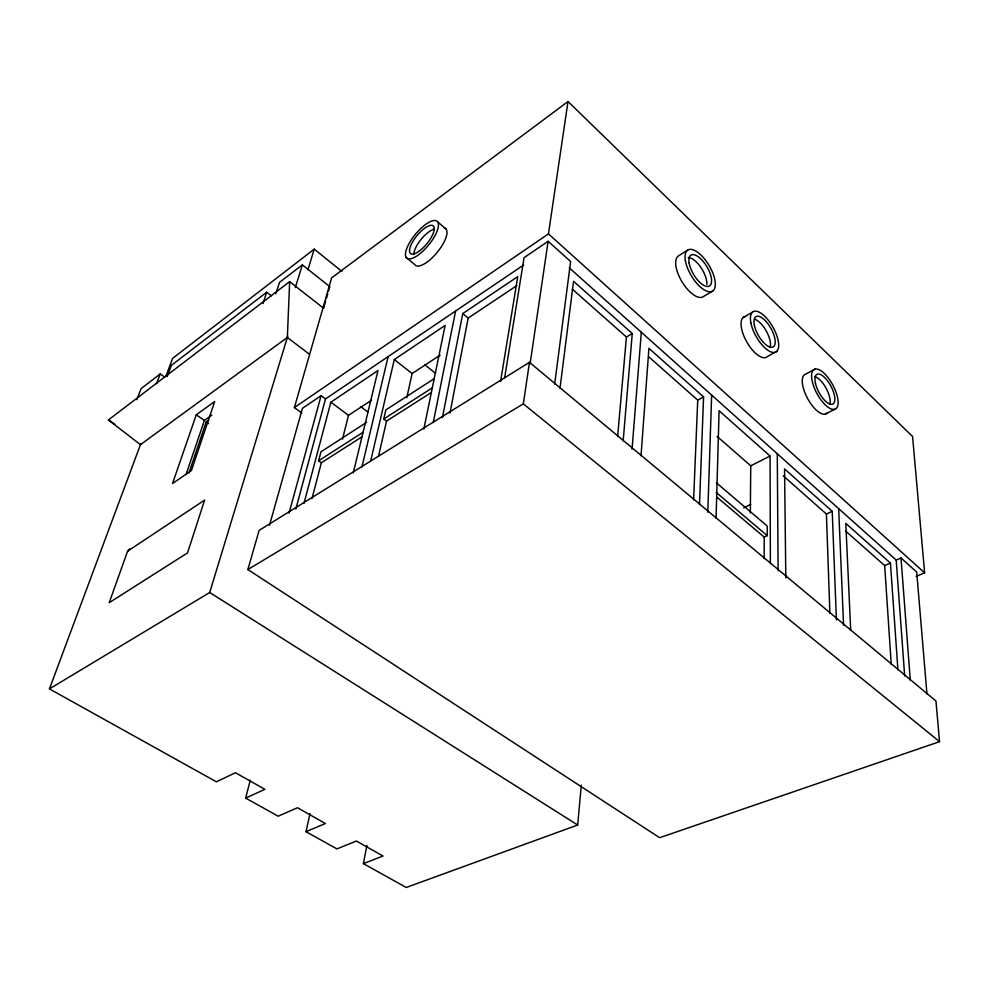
<?xml version="1.0" encoding="UTF-8"?>
<svg xmlns="http://www.w3.org/2000/svg" width="989" height="989" viewBox="0 0 989 989"><rect width="100%" height="100%" fill="white"/><g stroke="black" fill="none" stroke-linecap="round" stroke-linejoin="round"><path stroke-width="1.48" d="M764.176 558.6L764.188 537.076L716.592 496.886M750.342 512.908L750.738 465.831L717.112 436.409M716.073 518.236L719.09 410.707L770.072 456.04L770.382 563.47M707.803 512.178L711.647 395.106M699.507 504.439L703.575 396.91L648.92 348.313L641.033 455.731M693.61 499.878L697.727 400.137L648.772 356.819M289.666 281.655L108.431 419.942L140.438 444.667L287.342 337.472L289.666 281.655L323.638 308.259M632.07 449.154L641.317 332.242M623.169 440.847L632.268 333.503L573.546 281.284L560.009 388.244M617.618 436.619L626.42 337.039L572.31 289.147M366.882 845.471L363.396 863.632L406.232 887.479L577.675 825.011L581.309 785.142M554.681 384.078L570.628 261.504L548.129 241.304L524.083 257.647L504.6 378.095M530.104 363.705L548.129 241.304M247.868 569.553L523.329 403.883L529.474 362.333L935.953 701.028L939.55 741.663L659.614 837.695L247.868 569.553L259.106 530.425L529.474 362.333M301.843 413.031L294.376 407.567L548.45 233.874L568.02 101.521L912.575 436.508L924.628 572.829L916.111 576.402M500.582 381.42L517.766 276.611L462.765 313.575L442.429 417.543M449.995 413.019L468.18 318.075L516.814 285.611M433.231 422.637L455.62 310.979M423.848 429.078L445.149 325.406L394.302 359.563L370.727 460.787M406.813 397.677L412.116 373.545L440.142 355.138M363.396 863.632L383.015 856.029L356.448 841.033L336.915 848.896L305.997 831.687L310.014 813.65M378.49 456.312L386.551 421.104L431.253 392.534M386.551 421.104L383.757 418.99L385.858 409.903L434.146 378.713M361.949 466.907L388.121 356.621M353.271 472.903L377.996 370.516L330.87 402.189L303.957 503.475M342.491 439.178L348.511 415.343L371.505 400.236M305.997 831.687L325.418 823.516L297.491 807.741L278.169 816.197L245.668 798.111L250.254 780.197M312.005 498.505L321.363 462.765L362.135 436.705M321.363 462.765L318.594 460.787L320.968 451.825L366.622 422.328M295.835 509.051L325.517 398.938L523.589 265.04M289.035 513.192L321.104 395.637L325.517 398.938M269.465 525.344L302.473 408.309L321.104 395.637M294.376 407.567L331.599 277.909L568.02 101.521M323.687 308.024L325.727 300.903M326.543 298.06L327.767 293.782M328.583 290.939L329.807 286.662L302.362 264.854L279.491 282.397L275.869 293.721M245.668 798.111L264.867 789.321L235.469 772.718L216.406 781.817L49.45 688.9L209.705 592.51L287.762 336.075M307.95 269.762L314.23 249.129L341.86 271.382M295.328 287.576L302.362 264.854M263.025 303.512L266.721 292.2L271.419 295.822M188.961 472.903L206.182 421.957L208.642 420.201M186.019 474.572L204.377 420.461L211.77 415.17M196.279 414.787L172.543 483.522L191.446 470.504L214.712 401.472L196.279 414.787L204.377 420.461M127.618 551.17L109.198 602.709L187.551 552.863L204.624 500.088L127.618 551.17L129.695 548.883M167.19 376.525L171.332 365.398L266.721 292.2M49.45 688.9L140.858 443.554M166.127 375.721L172.581 358.401L314.23 249.129M156.546 383.658L160.206 373.941L164.792 377.18M136.853 399.655L141.118 388.578L160.206 373.941M318.594 460.787L363.173 432.193M383.757 418.99L432.267 387.873M687.726 250.069L678.405 255.941A23.872 10.347 59.1 0 0 682.286 282.236A23.872 10.347 59.1 0 0 703.426 296.564L712.859 290.902M626.42 337.039L632.268 333.503M743.073 317.605L752.394 312.203M776.897 351.268L767.489 356.473A23.068 9.705 60.5 0 1 746.497 341.452A23.068 9.705 60.5 0 1 745.372 316.542M697.727 400.137L703.575 396.91M815.171 369.082L805.899 374.052A22.364 9.099 61.7 0 0 807.84 398.975A22.364 9.099 61.7 0 0 827.348 412.759M825.382 414.094L834.765 409.285A22.463 9.012 61.7 0 0 827.57 377.019A22.463 9.012 61.7 0 0 812.241 381.321A22.463 9.012 61.7 0 0 834.765 409.285M750.738 465.831L770.072 456.04M743.777 507.839L750.713 504.464M764.188 537.076L767.241 535.642L767.229 526.074L716.432 482.842M783.263 475.845L826.408 514.02L832.219 511.313L836.41 619.942M569.207 267.784L896.195 560.058L901.016 557.994L916.704 572.062L926.953 694.068M845.706 531.105L884.673 565.584L890.446 563.1L897.901 669.677M209.705 592.51L577.675 825.011M108.431 419.942L114.835 424.269M206.182 421.957L208.605 423.651M330.87 402.189L348.511 415.343M360.602 406.541L367.995 412.104M287.342 337.472L309.446 354.247M394.302 359.563L412.116 373.545M424.726 364.743L435.605 373.372M523.329 403.883L939.55 741.663M462.765 313.575L468.18 318.075M406.145 257.4L414.7 264.545A23.773 8.641 -50.5 0 0 437.583 251.898A23.773 8.641 -50.5 0 0 444.209 227.915M716.16 492.411L767.241 535.642M437.633 221.833A23.86 8.518 -50.6 0 1 418.631 254.742A23.86 8.518 -50.6 0 1 409.607 242.577A23.86 8.518 -50.6 0 1 437.633 221.833L446.113 229.151M832.219 511.313L784.561 468.934L785.81 577.836M890.446 563.1L845.793 523.379L850.701 630.376M548.45 233.874L924.628 572.829M901.016 557.994L910.288 680.197M896.195 560.058L904.688 676.019M884.673 565.584L891.25 664.423M838.66 508.63L843.592 625.172M826.408 514.02L829.895 613.341M777.28 453.766L778.12 570.702M688.233 257.536A17.95 7.727 59.1 0 1 700.682 267.154A17.95 7.727 59.1 0 1 706.863 284.424M754.978 319.323A17.332 7.244 60.5 0 1 766.636 331.649A17.332 7.244 60.5 0 1 770.097 347.399M413.798 254.544A17.864 6.441 -50.6 0 1 421.042 239.437A17.864 6.441 -50.6 0 1 434.542 229.052M814.973 376.673A16.813 6.787 61.7 0 1 825.963 387.985A16.813 6.787 61.7 0 1 829.969 403.735M689.11 262.876A17.987 7.689 59.1 0 0 707.728 286.476A17.987 7.689 59.1 0 0 703.871 262.283A17.987 7.689 59.1 0 0 689.11 262.876M750.935 323.119A23.167 9.618 60.5 0 0 774.684 352.443A23.167 9.618 60.5 0 0 768.045 319.892A23.167 9.618 60.5 0 0 750.935 323.119M685.365 260.515A23.983 10.261 59.1 0 0 710.275 291.804A23.983 10.261 59.1 0 0 704.897 259.39A23.983 10.261 59.1 0 0 685.365 260.515M754.298 324.825A17.382 7.207 60.5 0 0 771.952 347.3A17.382 7.207 60.5 0 0 767.551 323.255A17.382 7.207 60.5 0 0 754.298 324.825M419.2 251.119A17.901 6.391 -50.6 0 0 433.726 226.382A17.901 6.391 -50.6 0 0 412.784 241.588A17.901 6.391 -50.6 0 0 419.2 251.119M815.431 383.225A16.85 6.75 61.7 0 0 832.305 404.241A16.85 6.75 61.7 0 0 826.965 380.085A16.85 6.75 61.7 0 0 815.431 383.225"/></g></svg>
